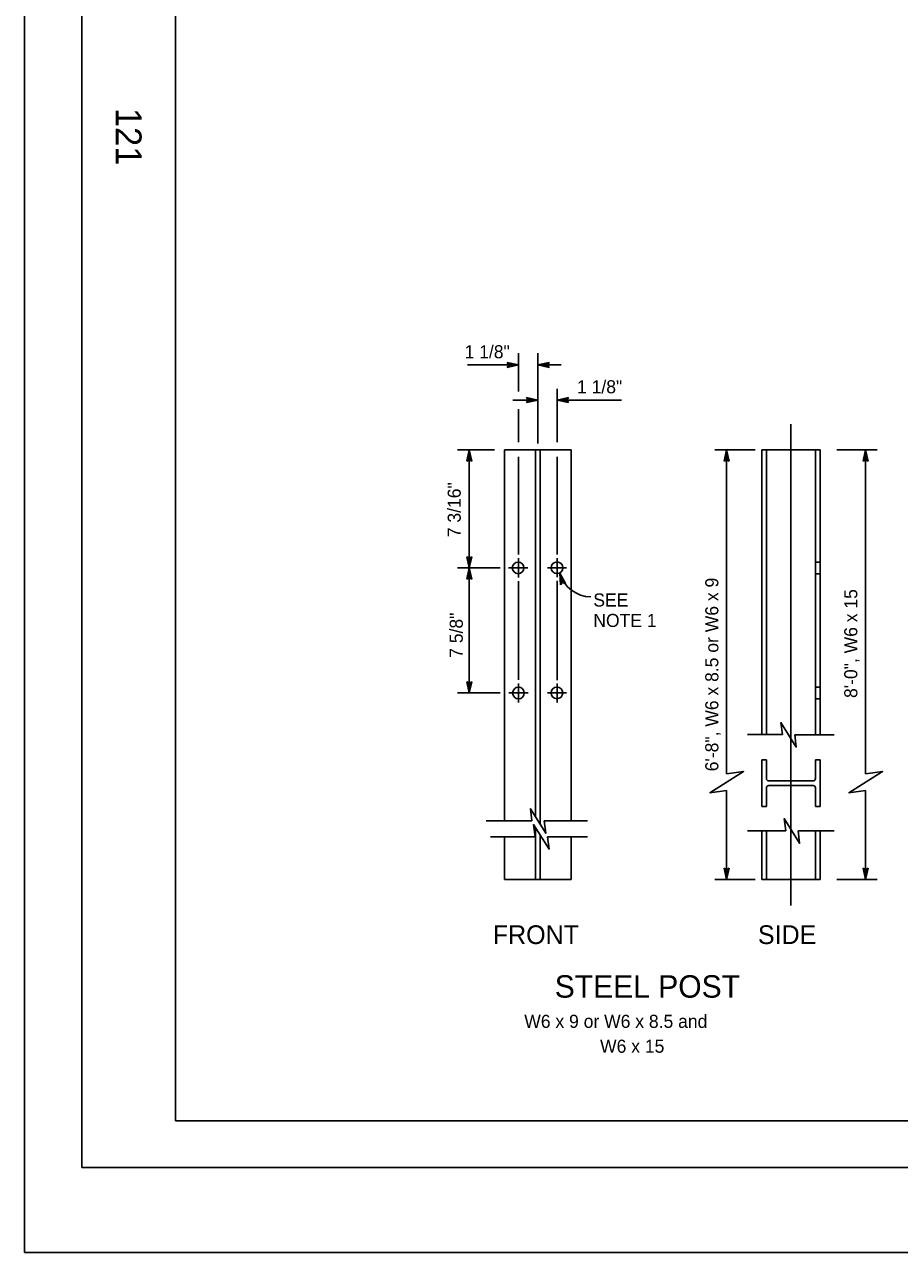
# Model space of a CAD drawing. Extents: x -894 to 866, y -476 to 714.
# Drawn here: x -894 to -427, y -476 to 180 of the extents above; entities that cross this region are included whole.
import ezdxf

# ---------------------------------------------------------------- set-up
doc = ezdxf.new("R2010")
doc.units = 0
for name, color, linetype in [('10 Sheet Format', 7, 'Continuous'), ('56 Stage 3 Anno', 7, 'Continuous'), ('57 Undefined', 7, 'Continuous'), ('60 Nongeo Data', 7, 'Continuous')]:
    doc.layers.add(name, color=color, linetype=linetype)

msp = doc.modelspace()

# ---------------------------------------------------------------- linework, layer by layer
at = {"layer": '10 Sheet Format'}
for p, q in [((-863.43, -431.04), (-863.43, 668.96)), ((-813.45, 643.96), (-813.45, -406.04)), ((-813.45, -406.04), (811.55, -406.04)), ((836.57, -431.04), (-863.43, -431.04))]:
    msp.add_line(p, q, dxfattribs=at)
for points in [[(-894.04, 713.56), (865.96, 713.56), (865.96, -476.44), (-894.04, -476.44)], [(-863.43, 668.96), (836.57, 668.96), (836.57, -431.04), (-863.43, -431.04)]]:
    msp.add_lwpolyline(points, close=True, dxfattribs=at)
at = {"layer": '56 Stage 3 Anno'}
for p, q in [((-630.19, 4.03), (-630.19, -16.47)), ((-619.85, 4.03), (-619.85, -44.2)), ((-657.39, -2.22), (-630.19, -2.22)), ((-635.39, -2.22), (-636.19, -0.88)), ((-636.19, -0.88), (-636.19, -0.88)), ((-636.19, -0.88), (-630.19, -2.22)), ((-630.19, -2.22), (-636.19, -3.55)), ((-636.19, -3.55), (-635.39, -2.22)), ((-636.19, -3.55), (-636.19, -3.55)), ((-635.97, -1.23), (-631.57, -2.22)), ((-631.58, -2.22), (-635.95, -3.19)), ((-632.95, -2.22), (-635.78, -2.84)), ((-635.74, -1.59), (-632.95, -2.22)), ((-635.56, -1.94), (-634.33, -2.22)), ((-634.33, -2.22), (-635.54, -2.48)), ((-630.19, -2.22), (-630.19, -2.22)), ((-619.85, -2.22), (-613.85, -0.89)), ((-619.85, -2.22), (-607.44, -2.22)), ((-613.85, -3.56), (-619.85, -2.22)), ((-619.85, -2.22), (-619.85, -2.22)), ((-614.07, -3.2), (-618.47, -2.22)), ((-618.46, -2.21), (-614.09, -1.25)), ((-617.09, -2.22), (-614.27, -1.59)), ((-614.3, -2.84), (-617.09, -2.22)), ((-615.71, -2.22), (-614.5, -1.95)), ((-614.48, -2.5), (-615.71, -2.22)), ((-613.85, -0.89), (-614.65, -2.22)), ((-614.65, -2.22), (-613.85, -3.56)), ((-613.85, -0.89), (-613.85, -0.89)), ((-613.85, -3.56), (-613.85, -3.56)), ((-625.05, -20.97), (-625.85, -19.63)), ((-625.85, -19.63), (-625.85, -19.63)), ((-625.85, -19.63), (-619.85, -20.97)), ((-609.52, -15.02), (-609.52, -43.39)), ((-609.52, -20.97), (-603.52, -19.64)), ((-603.52, -19.64), (-604.32, -20.97)), ((-603.52, -19.64), (-603.52, -19.64)), ((-633.24, -20.97), (-619.85, -20.97)), ((-630.19, -25.76), (-630.19, -43.55)), ((-619.85, -20.97), (-625.85, -22.3)), ((-625.85, -22.3), (-625.05, -20.97)), ((-625.85, -22.3), (-625.85, -22.3)), ((-625.64, -19.98), (-621.23, -20.97)), ((-621.25, -20.97), (-625.62, -21.94)), ((-622.62, -20.97), (-625.44, -21.59)), ((-625.4, -20.34), (-622.62, -20.97)), ((-625.23, -20.69), (-624, -20.96)), ((-624, -20.96), (-625.21, -21.23)), ((-619.85, -20.97), (-619.85, -20.97)), ((-609.52, -20.97), (-575.14, -20.97)), ((-603.52, -22.31), (-609.52, -20.97)), ((-609.52, -20.97), (-609.52, -20.97)), ((-603.74, -21.95), (-608.14, -20.97)), ((-608.13, -20.96), (-603.75, -20)), ((-606.76, -20.97), (-603.93, -20.34)), ((-603.97, -21.59), (-606.76, -20.97)), ((-605.38, -20.97), (-604.17, -20.7)), ((-604.15, -21.25), (-605.38, -20.97)), ((-604.32, -20.97), (-603.52, -22.31)), ((-603.52, -22.31), (-603.52, -22.31)), ((-484.61, -291.06), (-484.61, -33.88)), ((-662.69, -47.62), (-643.03, -47.62)), ((-657.78, -53.62), (-656.44, -47.62)), ((-657.42, -53.4), (-656.44, -49)), ((-657.06, -53.17), (-656.44, -50.38)), ((-656.72, -52.99), (-656.44, -51.76)), ((-656.44, -110.66), (-656.44, -47.62)), ((-656.44, -47.62), (-656.44, -47.62)), ((-656.44, -47.62), (-655.11, -53.62)), ((-656.44, -50.38), (-655.81, -53.21)), ((-656.44, -51.76), (-656.17, -52.97)), ((-656.43, -49.01), (-655.47, -53.38)), ((-630.19, -51.25), (-630.19, -103.56)), ((-609.52, -51.25), (-609.52, -103.52)), ((-503.64, -47.62), (-525.23, -47.62)), ((-520.32, -53.62), (-518.98, -47.62)), ((-519.96, -53.4), (-518.98, -49)), ((-519.6, -53.17), (-518.98, -50.38)), ((-519.26, -52.99), (-518.98, -51.76)), ((-518.98, -47.62), (-518.98, -220.65)), ((-518.98, -47.62), (-518.98, -47.62)), ((-518.98, -47.62), (-517.65, -53.62)), ((-518.98, -49.01), (-518.01, -53.38)), ((-518.98, -50.38), (-518.36, -53.21)), ((-518.98, -51.76), (-518.71, -52.97)), ((-460.06, -47.62), (-438.48, -47.62)), ((-446.07, -53.62), (-444.73, -47.62)), ((-445.71, -53.4), (-444.73, -49)), ((-445.35, -53.17), (-444.73, -50.38)), ((-445, -52.99), (-444.73, -51.76)), ((-444.73, -47.62), (-444.73, -220.65)), ((-444.73, -47.62), (-444.73, -47.62)), ((-444.73, -47.62), (-443.4, -53.62)), ((-444.73, -50.38), (-444.1, -53.21)), ((-444.73, -51.76), (-444.46, -52.97)), ((-444.72, -49.01), (-443.76, -53.38)), ((-656.44, -52.82), (-657.78, -53.62)), ((-657.78, -53.62), (-657.78, -53.62)), ((-655.11, -53.62), (-656.44, -52.82)), ((-655.11, -53.62), (-655.11, -53.62)), ((-518.98, -52.82), (-520.32, -53.62)), ((-520.32, -53.62), (-520.32, -53.62)), ((-517.65, -53.62), (-518.98, -52.82)), ((-517.65, -53.62), (-517.65, -53.62)), ((-444.73, -52.82), (-446.07, -53.62)), ((-446.07, -53.62), (-446.07, -53.62)), ((-443.4, -53.62), (-444.73, -52.82)), ((-443.4, -53.62), (-443.4, -53.62)), ((-656.44, -110.66), (-657.77, -104.66)), ((-657.77, -104.66), (-657.77, -104.66)), ((-657.77, -104.66), (-656.44, -105.46)), ((-656.44, -109.27), (-657.41, -104.89)), ((-656.44, -105.46), (-655.1, -104.66)), ((-655.1, -104.66), (-656.44, -110.66)), ((-655.45, -104.87), (-656.44, -109.28)), ((-655.1, -104.66), (-655.1, -104.66)), ((-662.69, -110.66), (-640.02, -110.66)), ((-657.78, -116.66), (-656.44, -110.66)), ((-656.44, -107.9), (-657.06, -105.07)), ((-656.43, -106.51), (-656.7, -105.31)), ((-655.81, -105.11), (-656.44, -107.9)), ((-656.44, -177.49), (-656.44, -110.66)), ((-656.44, -110.66), (-656.44, -110.66)), ((-656.44, -110.66), (-656.44, -110.66)), ((-656.44, -110.66), (-655.11, -116.66)), ((-656.16, -105.28), (-656.43, -106.51)), ((-635.43, -110.66), (-625.24, -110.66)), ((-630.19, -105.53), (-630.19, -115.71)), ((-614.65, -110.66), (-604.47, -110.66)), ((-609.52, -105.49), (-609.52, -115.67)), ((-656.44, -115.86), (-657.78, -116.66)), ((-657.78, -116.66), (-657.78, -116.66)), ((-657.42, -116.44), (-656.44, -112.04)), ((-657.06, -116.21), (-656.44, -113.42)), ((-656.72, -116.03), (-656.44, -114.8)), ((-656.44, -113.42), (-655.81, -116.25)), ((-656.44, -114.8), (-656.17, -116.01)), ((-655.11, -116.66), (-656.44, -115.86)), ((-656.43, -112.05), (-655.47, -116.42)), ((-655.11, -116.66), (-655.11, -116.66)), ((-630.19, -117.68), (-630.19, -170.44)), ((-609.52, -117.64), (-609.52, -170.58)), ((-607.66, -119.64), (-608.01, -113.5)), ((-608.01, -113.5), (-608.01, -113.5)), ((-608.01, -113.5), (-605.09, -118.91)), ((-607.37, -119.33), (-607.64, -114.83)), ((-607.63, -114.84), (-605.5, -118.78)), ((-607.09, -119.01), (-607.26, -116.16)), ((-607.26, -116.16), (-605.88, -118.7)), ((-606.81, -118.75), (-606.88, -117.49)), ((-606.88, -117.49), (-606.29, -118.58)), ((-606.59, -118.5), (-607.66, -119.64)), ((-607.66, -119.64), (-607.66, -119.64)), ((-605.09, -118.91), (-606.59, -118.5)), ((-605.09, -118.91), (-605.09, -118.91)), ((-656.44, -177.49), (-657.77, -171.49)), ((-657.77, -171.49), (-657.77, -171.49)), ((-657.77, -171.49), (-656.44, -172.29)), ((-656.44, -176.1), (-657.41, -171.72)), ((-656.44, -174.72), (-657.06, -171.9)), ((-656.43, -173.34), (-656.7, -172.13)), ((-656.44, -172.29), (-655.1, -171.49)), ((-655.1, -171.49), (-656.44, -177.49)), ((-655.45, -171.7), (-656.44, -176.11)), ((-655.81, -171.94), (-656.44, -174.72)), ((-656.16, -172.11), (-656.43, -173.34)), ((-655.1, -171.49), (-655.1, -171.49)), ((-630.19, -172.41), (-630.19, -182.6)), ((-609.52, -172.36), (-609.52, -182.54)), ((-662.69, -177.49), (-640.02, -177.49)), ((-656.44, -177.49), (-656.44, -177.49)), ((-635.26, -177.49), (-625.07, -177.49)), ((-614.71, -177.49), (-604.52, -177.49)), ((-518.98, -229.65), (-518.98, -277.12)), ((-444.73, -229.65), (-444.73, -277.12)), ((-518.98, -277.12), (-520.31, -271.12)), ((-520.31, -271.12), (-520.31, -271.12)), ((-520.31, -271.12), (-518.98, -271.92)), ((-518.98, -275.73), (-519.95, -271.35)), ((-518.98, -274.36), (-519.6, -271.53)), ((-518.98, -272.98), (-519.24, -271.77)), ((-518.98, -271.92), (-517.64, -271.12)), ((-517.64, -271.12), (-518.98, -277.12)), ((-518, -271.34), (-518.98, -275.74)), ((-518.36, -271.57), (-518.98, -274.36)), ((-518.7, -271.75), (-518.98, -272.98)), ((-517.64, -271.12), (-517.64, -271.12)), ((-444.73, -277.12), (-446.06, -271.12)), ((-446.06, -271.12), (-446.06, -271.12)), ((-446.06, -271.12), (-444.73, -271.92)), ((-444.73, -275.73), (-445.7, -271.35)), ((-444.72, -274.36), (-445.35, -271.53)), ((-444.72, -272.98), (-444.99, -271.77)), ((-444.73, -271.92), (-443.39, -271.12)), ((-443.39, -271.12), (-444.73, -277.12)), ((-443.74, -271.34), (-444.73, -275.74)), ((-444.1, -271.57), (-444.72, -274.36)), ((-444.45, -271.75), (-444.72, -272.98)), ((-443.39, -271.12), (-443.39, -271.12)), ((-503.64, -277.12), (-525.23, -277.12)), ((-518.98, -277.12), (-518.98, -277.12)), ((-460.06, -277.12), (-438.48, -277.12)), ((-444.73, -277.12), (-444.73, -277.12))]:
    msp.add_line(p, q, dxfattribs=at)
for points in [[(-518.98, -229.65), (-527.89, -230.77), (-509.89, -219.52), (-518.98, -220.65)], [(-444.73, -229.65), (-453.64, -230.77), (-435.64, -219.52), (-444.73, -220.65)]]:
    msp.add_lwpolyline(points, dxfattribs=at)
msp.add_arc((-591.21, -108.71), 17.47, 195.90626, 268.92618, dxfattribs=at)
at = {"layer": '60 Nongeo Data'}
for p, q in [((-637.69, -47.62), (-602.02, -47.62)), ((-637.69, -47.62), (-637.69, -245.88)), ((-621.1, -47.62), (-621.1, -243.63)), ((-618.6, -47.62), (-618.6, -247.63)), ((-602.02, -47.62), (-602.02, -245.88)), ((-500.23, -47.62), (-468.98, -47.62)), ((-500.23, -47.62), (-500.23, -199.73)), ((-497.73, -47.62), (-497.73, -199.73)), ((-471.48, -47.62), (-471.48, -199.84)), ((-468.98, -47.62), (-468.98, -199.84)), ((-471.48, -107.53), (-468.98, -107.53)), ((-471.48, -113.78), (-468.98, -113.78)), ((-471.48, -174.36), (-468.98, -174.36)), ((-471.48, -180.61), (-468.98, -180.61)), ((-489.13, -199.73), (-507.73, -199.73)), ((-461.48, -199.84), (-482.56, -199.84)), ((-500.23, -213.2), (-500.23, -238.2)), ((-500.23, -213.2), (-497.73, -213.2)), ((-497.73, -213.2), (-497.73, -223.2)), ((-471.48, -213.2), (-468.98, -213.2)), ((-471.48, -213.2), (-471.48, -223.2)), ((-468.98, -213.2), (-468.98, -238.2)), ((-497.73, -228.2), (-497.73, -238.2)), ((-496.48, -224.45), (-472.73, -224.45)), ((-496.48, -226.95), (-472.73, -226.95)), ((-471.48, -228.2), (-471.48, -238.2)), ((-500.23, -238.2), (-497.73, -238.2)), ((-471.48, -238.2), (-468.98, -238.2)), ((-622.98, -245.88), (-647.37, -245.88)), ((-593.34, -245.88), (-616.42, -245.88)), ((-621.23, -254.37), (-645.16, -254.37)), ((-637.69, -254.37), (-637.69, -277.12)), ((-621.1, -249.41), (-621.1, -277.12)), ((-618.6, -253.52), (-618.6, -277.12)), ((-593.34, -254.37), (-614.67, -254.37)), ((-602.02, -254.37), (-602.02, -277.12)), ((-487.39, -251.08), (-507.73, -251.08)), ((-500.23, -251.08), (-500.23, -277.12)), ((-497.73, -251.08), (-497.73, -277.12)), ((-461.48, -251.19), (-480.81, -251.19)), ((-471.48, -251.08), (-471.48, -277.12)), ((-468.98, -251.19), (-468.98, -277.12)), ((-637.69, -277.12), (-602.02, -277.12)), ((-500.23, -277.12), (-468.98, -277.12))]:
    msp.add_line(p, q, dxfattribs=at)
for points in [[(-489.13, -199.73), (-489.94, -193.28), (-481.74, -206.4), (-482.56, -199.84)], [(-622.98, -245.88), (-623.8, -239.32), (-615.6, -252.44), (-616.42, -245.88)], [(-621.23, -254.37), (-622.05, -247.81), (-613.85, -260.93), (-614.67, -254.37)], [(-487.39, -251.08), (-488.19, -244.63), (-479.99, -257.75), (-480.81, -251.19)]]:
    msp.add_lwpolyline(points, dxfattribs=at)
for centre in [(-630.34, -110.62), (-609.56, -110.58), (-630.17, -177.5), (-609.62, -177.45)]:
    msp.add_circle(centre, 3.12, dxfattribs=at)
for centre, start, end in [((-496.48, -223.2), 180, 270), ((-496.48, -228.2), 90, 180), ((-472.73, -223.2), 270, 0), ((-472.73, -228.2), 0, 90)]:
    msp.add_arc(centre, 1.25, start, end, dxfattribs=at)

# ---------------------------------------------------------------- texts
at = {"layer": '10 Sheet Format'}
msp.add_text('121', height=13.779, rotation=270, dxfattribs=at).set_placement((-845.33, 135.16))
at = {"layer": '57 Undefined'}
for s, height, p in [('1 1/8"', 7, (-658.96, 1.35)), ('1 1/8"', 7, (-598.87, -17.37)), ('SEE', 7, (-590.18, -131.29)), ('NOTE 1', 7, (-590.18, -142.22)), ('FRONT', 10, (-643.89, -311.64)), ('SIDE', 10, (-502.23, -311.64)), ('STEEL POST', 12, (-610.8, -340.31)), ('W6 x 9 or W6 x 8.5 and', 7, (-627.06, -356.44)), ('W6 x 15', 7, (-586.57, -369.73))]:
    msp.add_text(s, height=height, dxfattribs=at).set_placement(p)
for s, p in [('7 3/16"', (-661, -94.25)), ('6\'-8", W6 x 8.5 or W6 x 9', (-523.37, -219.34)), ('8\'-0", W6 x 15', (-449.12, -180.16)), ('7 5/8"', (-659.9, -158.7))]:
    msp.add_text(s, height=7, rotation=90, dxfattribs=at).set_placement(p)

doc.saveas('drawing.dxf')
